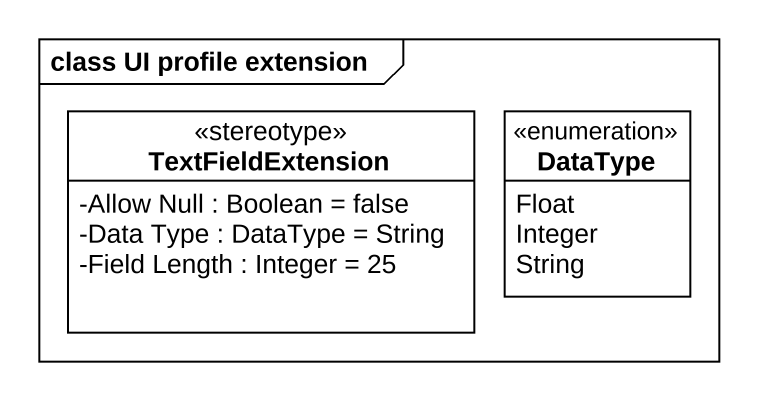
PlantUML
@startuml
mainframe class UI profile extension
hide circle
hide empty members
skinparam classAttributeIconSize 0
class TextFieldExtension <<stereotype>> {
  -Allow Null : Boolean = false
  -Data Type : DataType = String
  -Field Length : Integer = 25
}
enum DataType {
  Float
  Integer
  String
}
@enduml
